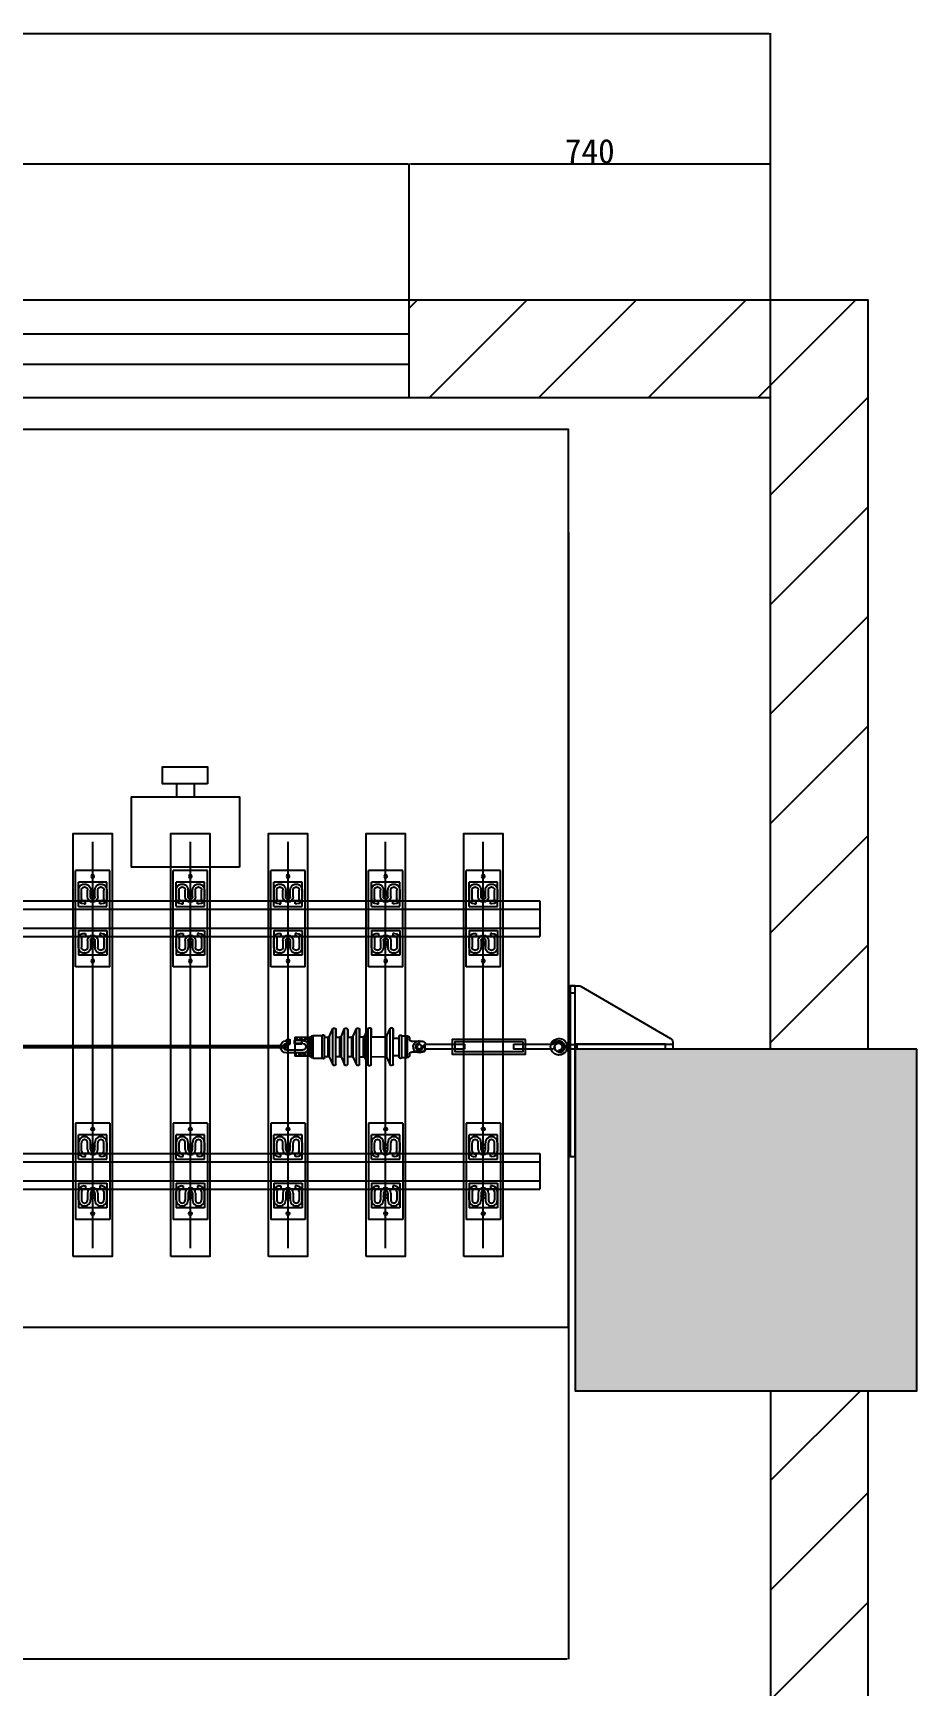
# Model space of a CAD drawing. Header units: millimetres. Extents: x 25083 to 52777, y 24772 to 45779.
# Drawn here: x 39637 to 41447, y 32394 to 35781 of the extents above; entities that cross this region are included whole.
import ezdxf

# ---------------------------------------------------------------- set-up
doc = ezdxf.new("R2010")
doc.units = ezdxf.units.MM
doc.linetypes.add('HIDDEN', pattern=[9.525, 6.35, -3.175])
doc.styles.get("Standard").update_dxf_attribs({"font": ''})
doc.styles.get('Standard').set_extended_font_data('SimSun')
doc.dimstyles.new('ISO-25', dxfattribs={"dimtxt": 2.5, "dimasz": 2.5, "dimexe": 1.25, "dimexo": 0.625, "dimtad": 1, "dimtxsty": 'Standard', "dimcen": 2.5, "dimadec": 0, "dimazin": 0, "dimtfac": 1, "dimtmove": 0, "dimatfit": 3, "dimfxl": 1, "dimarcsym": 0})

# ---------------------------------------------------------------- blocks, each defined once
blk = doc.blocks.new('A$C6E4F4F8B')
for p, q in [((0, 70), (197.2, 70)), ((0, 70), (0, 0)), ((197.2, 70), (197.2, 0)), ((40.2, 63.8), (57.5, 63.8)), ((57.5, 57.8), (40.2, 57.8)), ((54.1, 45.5), (40.2, 45.5)), ((54.1, 39.5), (40.2, 39.5)), ((62.1, 63.9), (62.1, 6.1)), ((62.5, 52.8), (62.5, 49.6)), ((68.5, 49.6), (62.5, 49.6)), ((68.5, 52.8), (68.5, 49.6)), ((128.7, 52.8), (128.7, 49.6)), ((128.7, 49.6), (134.7, 49.6)), ((134.7, 52.8), (134.7, 49.6)), ((135.1, 63.9), (135.1, 6.1)), ((157, 63.8), (139.7, 63.8)), ((139.7, 57.8), (157, 57.8)), ((143.1, 45.5), (157, 45.5)), ((143.1, 39.5), (157, 39.5)), ((0, 0), (197.2, 0)), ((54.1, 30.5), (40.2, 30.5)), ((54.1, 24.5), (40.2, 24.5)), ((57.5, 12.2), (40.2, 12.2)), ((40.2, 6.2), (57.5, 6.2)), ((62.5, 17.2), (62.5, 20.4)), ((68.5, 20.4), (62.5, 20.4)), ((68.5, 17.2), (68.5, 20.4)), ((128.7, 17.2), (128.7, 20.4)), ((128.7, 20.4), (134.7, 20.4)), ((134.7, 17.2), (134.7, 20.4)), ((139.7, 12.2), (157, 12.2)), ((157, 6.2), (139.7, 6.2)), ((143.1, 30.5), (157, 30.5)), ((143.1, 24.5), (157, 24.5))]:
    blk.add_line(p, q)
at = {"color": 1}
for p, q in [((64, 63.9), (24, 63.9)), ((24, 63.9), (24, 6.1)), ((74, 63.9), (24, 63.9)), ((24, 63.9), (24, 6.1)), ((123.2, 63.9), (173.2, 63.9)), ((133.2, 63.9), (173.2, 63.9)), ((173.2, 63.9), (173.2, 6.1)), ((173.2, 63.9), (173.2, 6.1)), ((64, 6.1), (24, 6.1)), ((74, 6.1), (24, 6.1)), ((123.2, 6.1), (173.2, 6.1)), ((133.2, 6.1), (173.2, 6.1))]:
    blk.add_line(p, q, dxfattribs=at)
at = {"color": 6, "ltscale": 15}
for p, q in [((74, 6.1), (74, 63.9)), ((123.2, 6.1), (123.2, 63.9))]:
    blk.add_line(p, q, dxfattribs=at)
for centre in [(12, 34.9), (185.2, 34.9), (185.2, 34.9)]:
    blk.add_circle(centre, 3.25)
for centre in [(47.3, 35), (47.3, 35), (149.9, 35), (149.9, 35)]:
    blk.add_circle(centre, 4.1, dxfattribs=at)
for centre, radius, start, end in [((39.8, 51.7), 12.2, 88.3056, 271.6944), ((39.8, 51.7), 6.16, 86.7014, 273.2986), ((54.1, 35), 4.5, 270, 90), ((57.5, 52.8), 11, 0, 90), ((57.5, 52.8), 4.97, 0, 90), ((139.7, 52.8), 11, 90, 180), ((139.7, 52.8), 4.97, 90, 180), ((143.1, 35), 4.5, 90, 270), ((157.4, 51.7), 12.2, 268.3056, 91.6944), ((157.4, 51.7), 6.16, 266.7014, 93.2986), ((39.8, 18.3), 12.2, 88.3056, 271.6944), ((39.8, 18.3), 6.16, 86.7014, 273.2986), ((57.5, 17.2), 11, 270, 0), ((57.5, 17.2), 4.97, 270, 0), ((139.7, 17.2), 11, 180, 270), ((139.7, 17.2), 4.97, 180, 270), ((157.4, 18.3), 12.2, 268.3056, 91.6944), ((157.4, 18.3), 6.16, 266.7014, 93.2986)]:
    blk.add_arc(centre, radius, start, end)
at = {"ltscale": 15}
for centre, start, end in [((54.1, 35), 270, 90), ((143.1, 35), 90, 270)]:
    blk.add_arc(centre, 10.5, start, end, dxfattribs=at)
blk = doc.blocks.new('*D731')
at = {"color": 0, "lineweight": -2}
for p, q in [((61615.6, 16427.5), (61615.6, 17174.5)), ((61618.1, 17173.3), (73543.1, 17173.3)), ((73545.6, 16427.5), (73545.6, 17174.5))]:
    blk.add_line(p, q, dxfattribs=at)
at = {"color": 0}
for points in [[(61618.1, 17173.7), (61618.1, 17172.9), (61615.6, 17173.3)], [(73543.1, 17172.9), (73543.1, 17173.7), (73545.6, 17173.3)]]:
    blk.add_solid(points, dxfattribs=at)
at = {"layer": 'DEFPOINTS', "color": 0}
for p in [(73545.6, 17173.3), (61615.6, 16426.9), (73545.6, 16426.9)]:
    blk.add_point(p, dxfattribs=at)
at = {"color": 0, "insert": (67580.6, 17199.2), "char_height": 50, "attachment_point": 5}
blk.add_mtext('11930', dxfattribs=at)
blk = doc.blocks.new('*D737')
at = {"color": 0, "lineweight": -2}
for p, q in [((70465.6, 16627.5), (70465.6, 16907.4)), ((70468.1, 16906.2), (72803.1, 16906.2)), ((72805.6, 16627.5), (72805.6, 16907.4))]:
    blk.add_line(p, q, dxfattribs=at)
at = {"color": 0}
for points in [[(70468.1, 16906.6), (70468.1, 16905.8), (70465.6, 16906.2)], [(72803.1, 16905.8), (72803.1, 16906.6), (72805.6, 16906.2)]]:
    blk.add_solid(points, dxfattribs=at)
at = {"layer": 'DEFPOINTS', "color": 0}
for p in [(72805.6, 16906.2), (70465.6, 16626.9), (72805.6, 16626.9)]:
    blk.add_point(p, dxfattribs=at)
at = {"color": 0, "insert": (71635.6, 16932.1), "char_height": 50, "attachment_point": 5}
blk.add_mtext('2340', dxfattribs=at)
blk = doc.blocks.new('*D738')
at = {"color": 0, "lineweight": -2}
for p, q in [((72805.6, 16627.5), (72805.6, 16907.4)), ((72808.1, 16906.2), (73543.1, 16906.2)), ((73545.6, 16627.5), (73545.6, 16907.4))]:
    blk.add_line(p, q, dxfattribs=at)
at = {"color": 0}
for points in [[(72808.1, 16906.6), (72808.1, 16905.8), (72805.6, 16906.2)], [(73543.1, 16905.8), (73543.1, 16906.6), (73545.6, 16906.2)]]:
    blk.add_solid(points, dxfattribs=at)
at = {"layer": 'DEFPOINTS', "color": 0}
for p in [(73545.6, 16906.2), (72805.6, 16626.9), (73545.6, 16626.9)]:
    blk.add_point(p, dxfattribs=at)
at = {"color": 0, "insert": (73175.6, 16932.1), "char_height": 50, "attachment_point": 5}
blk.add_mtext('740', dxfattribs=at)
blk = doc.blocks.new('*D925')
at = {"color": 0, "lineweight": -2}
for p, q in [((29677.9, 34881.7), (29677.9, 32448.3)), ((40733, 34757.6), (40733, 32448.3)), ((29680.4, 32449.5), (40730.5, 32449.5))]:
    blk.add_line(p, q, dxfattribs=at)
at = {"color": 0}
for points in [[(29680.4, 32450), (29680.4, 32449.1), (29677.9, 32449.5)], [(40730.5, 32449.1), (40730.5, 32450), (40733, 32449.5)]]:
    blk.add_solid(points, dxfattribs=at)
at = {"layer": 'DEFPOINTS', "color": 0}
for p in [(29677.9, 34882.3), (40733, 34758.3), (40733, 32449.5)]:
    blk.add_point(p, dxfattribs=at)
at = {"color": 0, "insert": (35205.4, 32451.6), "char_height": 2.5, "attachment_point": 5}
blk.add_mtext('11055,15', dxfattribs=at)
blk = doc.blocks.new('zw$C7B2')
at = {"color": 2, "linetype": 'Continuous', "lineweight": 25}
for p, q in [((65.5, 75), (65.5, 56.8)), ((65.5, 39.1), (65.5, 75)), ((78.3, 61.4), (71.9, 76.8)), ((71.9, 39.1), (71.9, 76.8)), ((110.6, 75.2), (110.5, 59.5)), ((110.6, 39.1), (110.6, 75.2)), ((123.4, 61.7), (116.9, 77.1)), ((116.9, 39.1), (116.9, 77.1)), ((134.7, 74.6), (134.6, 59)), ((134.7, 39.1), (134.7, 74.6)), ((147.5, 61), (141, 76.4)), ((141, 39.1), (141, 76.4)), ((158.8, 74.6), (158.8, 59)), ((158.8, 39.1), (158.8, 74.6)), ((171.6, 61.1), (165.2, 76.5)), ((165.2, 39.1), (165.2, 76.5)), ((182.9, 74.9), (182.9, 59)), ((182.9, 39.1), (182.9, 74.9)), ((183, 74.6), (182.9, 59.1)), ((182.9, 39.2), (182.9, 74.5)), ((183, 39.1), (183, 74.6)), ((195.7, 61), (189.2, 76.4)), ((189.2, 39.2), (189.2, 76.4)), ((32.1, 56.5), (32.1, 55.2)), ((48.1, 61.5), (37, 61.5)), ((37, 61.5), (37, 16.9)), ((48.1, 61.5), (48.1, 61.5)), ((48.1, 39.1), (48.1, 61.5)), ((48.1, 39.1), (48.1, 61.5)), ((48.1, 16.7), (48.1, 39.1)), ((48.1, 16.7), (48.1, 39.1)), ((53.1, 39.1), (53.1, 61.5)), ((65.5, 56.8), (53.1, 56.8)), ((53.1, 16.7), (53.1, 39.1)), ((65.5, 39.1), (65.5, 56.8)), ((65.5, 3.2), (65.5, 39.1)), ((65.5, 21.3), (65.5, 39.1)), ((71.9, 1.3), (71.9, 39.1)), ((78.3, 39.1), (78.3, 61.4)), ((78.3, 16.7), (78.3, 39.1)), ((110.5, 59.5), (81.3, 59.4)), ((81.3, 39.1), (81.3, 59.4)), ((81.3, 18.8), (81.3, 39.1)), ((110.5, 39.1), (110.5, 59.5)), ((110.5, 18.6), (110.5, 39.1)), ((110.6, 2.9), (110.6, 39.1)), ((116.9, 1.1), (116.9, 39.1)), ((123.4, 39.1), (123.4, 61.7)), ((123.4, 16.4), (123.4, 39.1)), ((134.6, 59.7), (126.3, 59.6)), ((126.3, 39.1), (126.3, 59.6)), ((126.3, 18.5), (126.3, 39.1)), ((134.6, 39.1), (134.6, 59)), ((134.6, 19.2), (134.6, 39.1)), ((134.7, 3.6), (134.7, 39.1)), ((141, 1.8), (141, 39.1)), ((147.5, 39.1), (147.5, 61)), ((147.5, 17.1), (147.5, 39.1)), ((158.8, 59), (150.5, 58.9)), ((150.5, 39.1), (150.5, 58.9)), ((150.5, 19.2), (150.5, 39.1)), ((158.8, 39.1), (158.8, 59)), ((158.8, 3.5), (158.8, 39.1)), ((158.8, 19.2), (158.8, 39.1)), ((165.2, 1.7), (165.2, 39.1)), ((171.6, 39.1), (171.6, 61.1)), ((171.6, 17.1), (171.6, 39.1)), ((182.9, 59.1), (174.6, 59)), ((174.6, 39.1), (174.6, 59)), ((174.6, 19.1), (174.6, 39.1)), ((182.9, 39.1), (182.9, 59.1)), ((182.9, 39.1), (182.9, 59)), ((182.9, 3.8), (182.9, 39.2)), ((182.9, 3.2), (182.9, 39.1)), ((182.9, 19.1), (182.9, 39.1)), ((182.9, 19.1), (182.9, 39.1)), ((183, 3.5), (183, 39.1)), ((189.2, 2), (189.2, 39.2)), ((195.7, 39.2), (195.7, 61)), ((195.7, 17.4), (195.7, 39.2)), ((206.3, 58.9), (198.7, 58.9)), ((198.7, 39.2), (198.7, 58.9)), ((198.7, 19.5), (198.7, 39.2)), ((206.3, 39.2), (206.3, 61.9)), ((206.3, 16.5), (206.3, 39.2)), ((229.5, 62.4), (211.2, 62.4)), ((211.2, 39.2), (211.2, 62.4)), ((211.2, 15.9), (211.2, 39.2)), ((229.5, 39.2), (229.5, 62.4)), ((229.5, 16), (229.5, 39.2)), ((233.9, 39.2), (233.9, 59.8)), ((233.9, 18.6), (233.9, 39.2)), ((267.2, 58.5), (236.1, 58.5)), ((236.1, 39.2), (236.1, 58.5)), ((236.1, 19.9), (236.1, 39.2)), ((32.1, 23.2), (32.1, 21.7)), ((48.1, 16.9), (37, 16.9)), ((48.1, 16.9), (48.1, 16.9)), ((65.5, 21.5), (53.1, 21.5)), ((65.5, 3.4), (65.5, 21.5)), ((78.3, 16.9), (71.9, 1.5)), ((110.5, 18.8), (81.3, 19)), ((110.6, 3.1), (110.5, 18.8)), ((123.4, 16.6), (116.9, 1.3)), ((134.6, 18.7), (126.3, 18.7)), ((134.7, 3.8), (134.6, 19.4)), ((147.5, 17.3), (141, 2)), ((158.8, 19.4), (150.5, 19.4)), ((158.8, 3.7), (158.8, 19.4)), ((171.6, 17.3), (165.2, 1.9)), ((182.9, 19.3), (174.6, 19.3)), ((182.9, 3.4), (182.9, 19.3)), ((183, 3.7), (182.9, 19.3)), ((195.7, 17.4), (189.2, 2)), ((206.3, 19.5), (198.7, 19.5)), ((229.5, 16), (211.2, 15.9)), ((236.1, 19.9), (267.2, 19.9))]:
    blk.add_line(p, q, dxfattribs=at)
at = {"color": 2, "linetype": 'HIDDEN', "lineweight": 18}
for p, q in [((182.9, 58.9), (182.9, 74.5)), ((81.3, 59.4), (81.3, 18.8)), ((126.3, 59.6), (126.3, 18.5)), ((150.5, 58.9), (150.5, 19.2)), ((174.6, 59), (174.6, 19.1)), ((182.9, 39.2), (182.9, 58.9)), ((182.9, 58.9), (182.9, 58.9)), ((182.9, 19.4), (182.9, 39.2)), ((198.7, 58.9), (198.7, 19.5)), ((229.5, 62.4), (229.5, 16)), ((233.9, 59.8), (233.9, 18.6)), ((267.2, 56.5), (234.6, 56.5)), ((234.6, 56.5), (234.6, 21.9)), ((267.2, 54.2), (234.6, 54.2)), ((236.1, 58.5), (236.1, 19.9)), ((182.9, 19.4), (182.9, 3.8)), ((182.9, 19.4), (182.9, 19.4)), ((234.6, 24.2), (267.2, 24.2)), ((234.6, 21.9), (267.2, 21.9))]:
    blk.add_line(p, q, dxfattribs=at)
at = {"color": 2}
for p, q in [((0, 33.2), (0, 45.2)), ((5, 50.2), (27.1, 50.2)), ((267.2, 58.5), (267.2, 19.9)), ((5, 28.2), (27.1, 28.2))]:
    blk.add_line(p, q, dxfattribs=at)
at = {"color": 2, "linetype": 'HIDDEN', "lineweight": 18}
for points in [[(246.2, 58.5), (255.2, 58.5), (255.2, 54.2), (246.2, 54.2)], [(246.2, 24.2), (255.2, 24.2), (255.2, 19.9), (246.2, 19.9)]]:
    blk.add_lwpolyline(points, close=True, dxfattribs=at)
at = {"color": 2}
blk.add_circle((12, 39.2), 4.5, dxfattribs=at)
at = {"color": 2, "linetype": 'Continuous', "lineweight": 25}
for centre, radius, start, end in [((69.1, 74.5), 3.62, 40.5064, 172.1352), ((114.1, 74.7), 3.62, 40.5064, 172.1352), ((138.3, 74.1), 3.62, 40.5064, 172.1352), ((162.4, 74.1), 3.62, 40.5064, 172.1352), ((186.5, 74), 3.62, 40.5064, 172.1352), ((37, 56.5), 5, 89.8484, 180), ((50.6, 60.5), 2.7, 22.117, 157.5798), ((81.3, 62.4), 3.09, 198.9511, 270.3557), ((126.3, 62.7), 3.09, 198.9511, 270.3557), ((150.4, 62), 3.09, 198.9511, 270.3557), ((174.6, 62.1), 3.09, 198.9511, 270.3557), ((198.6, 62), 3.09, 198.9511, 270.3557), ((208.9, 60.8), 2.78, 35.6052, 157.5564), ((229.4, 57.2), 5.15, 29.7055, 89.6694), ((236.2, 61.1), 2.57, 209.7055, 269.8251), ((37, 21.9), 5, 180, 270.1516), ((50.6, 17.9), 2.7, 202.4202, 337.883), ((69.1, 3.9), 3.62, 187.8648, 319.4936), ((81.3, 15.9), 3.09, 89.6443, 161.0489), ((114.1, 3.6), 3.62, 187.8648, 319.4936), ((126.3, 15.6), 3.09, 89.6443, 161.0489), ((138.3, 4.3), 3.62, 187.8648, 319.4936), ((150.4, 16.3), 3.09, 89.6443, 161.0489), ((162.4, 4.2), 3.62, 187.8648, 319.4936), ((174.6, 16.3), 3.09, 89.6443, 161.0489), ((186.5, 4.3), 3.62, 187.8648, 319.4936), ((198.6, 16.4), 3.09, 89.6443, 161.0489), ((208.9, 17.5), 2.78, 202.4436, 324.3948), ((229.4, 21.1), 5.15, 270.3306, 330.2945), ((236.2, 17.3), 2.57, 90.1749, 150.2945)]:
    blk.add_arc(centre, radius, start, end, dxfattribs=at)
at = {"color": 2}
for centre, start, end in [((5, 45.2), 90, 180), ((5, 33.2), 180, 270)]:
    blk.add_arc(centre, 5, start, end, dxfattribs=at)
at = {"color": 2, "lineweight": 25}
for centre, start, end in [((27.1, 55.2), 270, 359.8482), ((27.1, 23.2), 0.1518, 90)]:
    blk.add_arc(centre, 5, start, end, dxfattribs=at)
blk = doc.blocks.new('zw$C1B6')
for p, q in [((12.5, 7.5), (12.5, 2.5)), ((20, 15), (20, 15)), ((105, 20), (24, 20)), ((25, 10), (105, 10)), ((25, 10), (25, 10)), ((105, 20), (105, 10)), ((285, 20), (205, 20)), ((205, 20), (205, 10)), ((205, 10), (286, 10)), ((285, 20), (285, 20)), ((290, 15), (290, 15)), ((297.5, 22.5), (297.5, 27.5))]:
    blk.add_line(p, q)
for points in [[(80, 30), (230, 30), (230, 0), (80, 0)], [(85, 25), (225, 25), (225, 5), (85, 5)]]:
    blk.add_lwpolyline(points, close=True)
for centre, radius, start, end in [((12.5, 15), 12.5, 23.5782, 270), ((12.5, 15), 12.5, 23.5782, 270), ((12.5, 15), 7.5, 0, 270), ((12.5, 15), 7.5, 0, 270), ((25, 15), 5, 180, 270), ((285, 15), 5, 0, 90), ((297.5, 15), 12.5, 203.5782, 90), ((297.5, 15), 12.5, 203.5782, 90), ((297.5, 15), 7.5, 180, 90), ((297.5, 15), 7.5, 180, 90)]:
    blk.add_arc(centre, radius, start, end)
blk = doc.blocks.new('zw$9587')
at = {"color": 1}
for p, q in [((0, 46), (0, 12.5)), ((6, 12.5), (6, 46)), ((19, 46), (19, 29)), ((25, 46), (25, 29)), ((19, 29), (25, 29))]:
    blk.add_line(p, q, dxfattribs=at)
for points in [[(18.25, 44), (25.75, 44), (25.75, 29), (18.25, 29)], [(17.5, 20), (26.5, 20), (26.5, 12.5), (17.5, 12.5)]]:
    blk.add_lwpolyline(points, close=True, dxfattribs=at)
for centre, radius, start, end in [((12.5, 46), 12.5, 0, 180), ((12.5, 46), 6.5, 0, 180), ((12.5, 12.5), 12.5, 180, 0), ((12.5, 12.5), 6.5, 180, 0)]:
    blk.add_arc(centre, radius, start, end, dxfattribs=at)
blk = doc.blocks.new('zw$DE36')
at = {"color": 2}
for points in [[(9.5, 22), (24.5, 22), (24.5, 14), (9.5, 14)], [(13, 14), (21, 14), (21, 0), (13, 0)]]:
    blk.add_lwpolyline(points, close=True, dxfattribs=at)
blk.add_circle((17, 37.3), 10, dxfattribs=at)
blk.add_arc((17, 37.3), 17, 296.179, 243.821, dxfattribs=at)
blk = doc.blocks.new('zw$3DE')
at = {"color": 3}
blk.add_lwpolyline([(0, 220), (15, 220), (15, 230), (200, 230), (200, 335), (210, 335), (210, 350), (200, 350), (193.1, 350, 0.150024), (187.5, 348.3), (4.4, 242, 0.27421), (0, 234.7), (0, 230)], format="xyb", close=True, dxfattribs=at)
at = {"color": 1}
blk.add_lwpolyline([(200, 350), (210, 350), (210, 0), (200, 0)], close=True, dxfattribs=at)
at = {"color": 6}
blk.add_lwpolyline([(0, 220), (200, 220), (200, 230), (0, 230)], close=True, dxfattribs=at)
at = {"color": 1, "rotation": 270}
blk.add_blockref('zw$DE36', (196, 242), dxfattribs=at)
blk = doc.blocks.new('zw$AA32')
at = {"color": 6}
for points in [[(791.3, 227.5), (10738.7, 227.5)], [(10738.7, 222.5), (791.3, 222.5)]]:
    blk.add_lwpolyline(points, dxfattribs=at)
blk.add_circle((10738.7, 225), 2.5, dxfattribs=at)
at = {"color": 1, "xscale": -1}
for name, p in [('zw$3DE', (11530, 0)), ('zw$C7B2', (11022.9, 185.8)), ('zw$C1B6', (11308.4, 210))]:
    blk.add_blockref(name, p, dxfattribs=at)
at = {"color": 1, "xscale": -1, "rotation": 270}
blk.add_blockref('zw$9587', (10726.2, 212.5), dxfattribs=at)
blk = doc.blocks.new('zw$AEA8')
h = blk.add_hatch()
h.set_pattern_fill('ANSI31', color=256, scale=50, style=0)
h.set_pattern_definition([(45, (-6976.79, 5794.44), (-112.2532, 112.2532), [])])
h.paths.add_polyline_path([(695.653, 7385), (695.653, 8920), (1615.653, 8920), (1615.653, 8720), (895.653, 8720), (895.653, 7385)])
h.paths.add_polyline_path([(3955.653, 8920), (3955.653, 8720), (5690.653, 8720), (5690.653, 8920)])
h.paths.add_polyline_path([(8030.653, 8920), (8030.653, 8720), (9745.653, 8720), (9745.653, 8920)])
h.paths.add_polyline_path([(12085.653, 8920), (13025.653, 8920), (13025.653, 7385), (12825.653, 7385), (12825.653, 8720), (12085.653, 8720)])
h.paths.add_polyline_path([(12525.653, 0), (12525.653, 200), (12825.653, 200), (12825.653, 6685), (13025.653, 6685), (13025.653, 0)])
h.paths.add_polyline_path([(2095.653, 0), (11625.653, 0), (11625.653, 200), (2095.653, 200)])
h.paths.add_polyline_path([(695.653, 0), (1195.653, 0), (1195.653, 200), (895.653, 200), (895.653, 3885), (695.653, 3885)])
h.paths.add_polyline_path([(695.653, 4785), (695.653, 6685), (895.653, 6685), (895.653, 4785)])
blk.add_hatch(color=256).paths.add_polyline_path([(12425.653, 6685), (13125.653, 6685), (13125.653, 7385), (12425.653, 7385)])
for points in [[(13025.653, 7385), (13025.653, 8920), (695.653, 8920), (695.653, 7385)], [(12085.653, 8720), (12085.653, 8920)], [(9745.653, 8850.961), (12085.653, 8850.961)], [(9745.653, 8789.039), (12085.653, 8789.039)], [(12825.653, 7385), (12825.653, 8720), (895.653, 8720), (895.653, 7385)], [(12825.653, 6685), (12825.653, 200), (12525.653, 200), (12525.653, 0), (13025.653, 0), (13025.653, 6685)]]:
    blk.add_lwpolyline(points)
blk.add_lwpolyline([(13125.653, 7385), (12425.653, 7385), (12425.653, 6685), (13125.653, 6685)], close=True)
at = {"color": 6}
for base, p1, p2, picture, middle in [((12825.653, 9466.416), (895.653, 8720), (12825.653, 8720), '*D731', (6860.653, 9492.322)), ((12085.653, 9199.326), (9745.653, 8920), (12085.653, 8920), '*D737', (10915.653, 9225.232)), ((12825.653, 9199.326), (12085.653, 8920), (12825.653, 8920), '*D738', (12455.653, 9225.232))]:
    dim = blk.add_linear_dim(base=base, p1=p1, p2=p2, dimstyle='ISO-25', dxfattribs=at)
    dim.commit()
    dim.dimension.update_dxf_attribs({"geometry": picture, "text_midpoint": middle, "insert": (-60719.981, -7706.87)})

msp = doc.modelspace()

# ---------------------------------------------------------------- linework, layer by layer
for p, q in [((39758.63, 33290.649), (39758.63, 34123.983)), ((39958.63, 33290.649), (39958.63, 34123.983)), ((40158.63, 33290.649), (40158.63, 34123.983)), ((40358.63, 33290.649), (40358.63, 34123.983)), ((40558.63, 33290.649), (40558.63, 34123.983)), ((40674.281, 34002.733), (40674.281, 33929.733)), ((39758.63, 33295.466), (39758.63, 33739.423)), ((39958.63, 33295.466), (39958.63, 33739.423)), ((40158.63, 33295.466), (40158.63, 33739.423)), ((40358.63, 33295.466), (40358.63, 33739.423)), ((40558.63, 33295.466), (40558.63, 33739.423)), ((40674.281, 33484.899), (40674.281, 33411.899))]:
    msp.add_line(p, q)
at = {"ltscale": 15}
for p, q in [((29782.964, 34002.733), (40674.281, 34002.733)), ((29782.964, 33929.733), (40674.281, 33929.733)), ((29782.964, 33484.899), (40674.281, 33484.899)), ((29782.964, 33411.899), (40674.281, 33411.899))]:
    msp.add_line(p, q, dxfattribs=at)
at = {"color": 1, "ltscale": 15}
for p, q in [((29782.964, 33985.983), (40674.281, 33985.983)), ((37659.964, 33946.483), (40674.281, 33946.483)), ((37659.964, 33468.149), (40674.281, 33468.149)), ((29782.964, 33428.649), (40674.281, 33428.649))]:
    msp.add_line(p, q, dxfattribs=at)
msp.add_lwpolyline([(29677.862, 33128.771), (40733.017, 33128.771), (40733.017, 34969.075), (29677.862, 34969.075)], close=True)
at = {"color": 6}
for points in [[(39993.742, 34242.839), (39901.501, 34242.839), (39901.501, 34277.705), (39993.742, 34277.705)], [(39930.327, 34215.731), (39966.839, 34215.731), (39966.839, 34242.839), (39930.327, 34242.839)], [(40059.336, 34071.928), (39837.958, 34071.928), (39837.958, 34215.731), (40059.336, 34215.731)]]:
    msp.add_lwpolyline(points, close=True, dxfattribs=at)
at = {"ltscale": 15}
for points in [[(39718.63, 33273.983), (39718.63, 34140.649), (39798.63, 34140.649), (39798.63, 33273.983)], [(39918.63, 33273.983), (39918.63, 34140.649), (39998.63, 34140.649), (39998.63, 33273.983)], [(40118.63, 33273.983), (40118.63, 34140.649), (40198.63, 34140.649), (40198.63, 33273.983)], [(40318.63, 33273.983), (40318.63, 34140.649), (40398.63, 34140.649), (40398.63, 33273.983)], [(40518.63, 33273.983), (40518.63, 34140.649), (40598.63, 34140.649), (40598.63, 33273.983)]]:
    msp.add_lwpolyline(points, close=True, dxfattribs=at)

# ---------------------------------------------------------------- block references
msp.add_blockref('zw$AEA8', (28321.109, 26313.711))
at = {"xscale": -1, "rotation": 269.9999999999999}
for p in [(39723.63, 33867.633), (39923.63, 33867.633), (40123.63, 33867.633), (40323.63, 33867.633), (40523.63, 33867.633)]:
    msp.add_blockref('A$C6E4F4F8B', p, dxfattribs=at)
at = {"color": 1}
msp.add_blockref('zw$AA32', (29416.762, 33478.711), dxfattribs=at)
at = {"rotation": 270}
for p in [(39723.63, 33546.999), (39923.63, 33546.999), (40123.63, 33546.999), (40323.63, 33546.999), (40523.63, 33546.999)]:
    msp.add_blockref('A$C6E4F4F8B', p, dxfattribs=at)

# ---------------------------------------------------------------- dimensions: what is measured, and where the dimension line sits
dim = msp.add_linear_dim(base=(40733.0166, 32449.5434), p1=(29677.8617, 34882.2868), p2=(40733.0166, 34758.2702), dimstyle='ISO-25')
dim.commit()
dim.dimension.update_dxf_attribs({"geometry": '*D925', "text_midpoint": (35205.4391, 32449.5434), "dimtype": 160})

doc.saveas('drawing.dxf')
